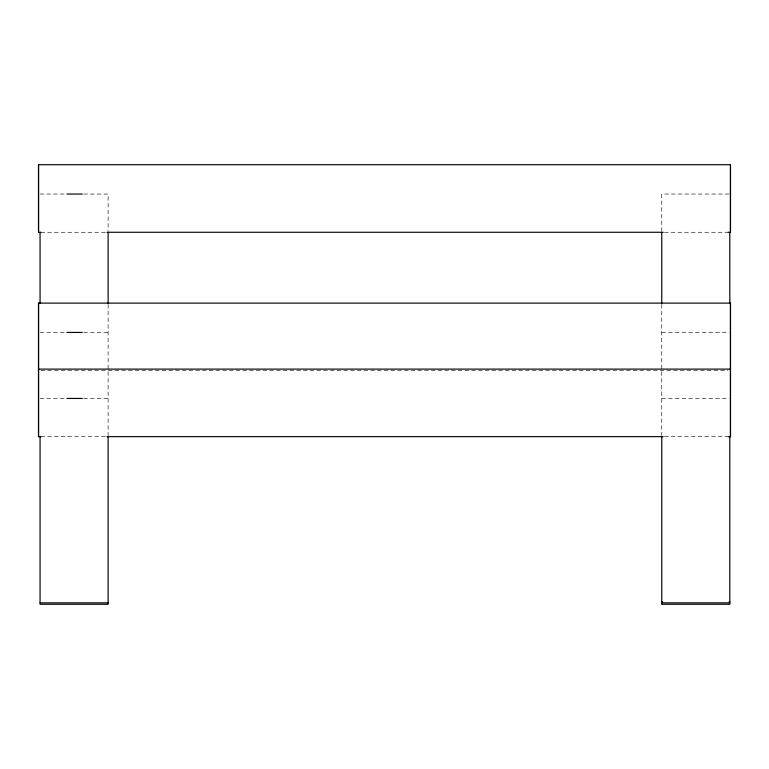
<?xml version="1.0" encoding="UTF-8"?>
<svg xmlns="http://www.w3.org/2000/svg" width="769" height="769" viewBox="0 0 769 769"><rect width="100%" height="100%" fill="white"/><g stroke="black" fill="none" stroke-linecap="round" stroke-linejoin="round"><path stroke-width="0.58" stroke-dasharray="3.85 2.88" d="M40.065 194.048L66.884 194.048M83.696 194.048L108.121 194.048L108.121 231.229M729.079 194.048L661.763 194.048L661.763 231.229M40.92 232.267L105.805 232.267M664.397 232.267L728.08 232.267M40.065 332.439L66.884 332.439M83.696 332.439L108.121 332.439M661.763 332.439L729.079 332.439M40.92 370.658L728.08 370.658M40.065 398.438L66.884 398.438M83.696 398.438L108.121 398.438M661.763 398.438L729.079 398.438M40.92 436.657L105.805 436.657M664.397 436.657L728.08 436.657M661.763 304.38L661.763 435.494M108.121 304.38L108.121 435.494"/><path stroke-width="1.15" d="M728.06 232.267L730.463 232.267L730.483 164.72L38.517 164.72L38.517 232.267L40.94 232.267M38.537 232.267L38.537 164.72M728.06 436.657L730.463 436.657L730.483 303.111L38.517 303.111L38.537 436.657L40.94 436.657M730.463 164.72L730.463 232.267M730.463 303.111L730.483 436.657M66.884 194.048L82.302 194.048M106.987 232.267L663.195 232.267M66.884 332.439L82.302 332.439M38.517 369.11L730.483 369.11M66.884 398.438L82.302 398.438M106.987 436.657L663.195 436.657M661.763 601.81L662.494 601.81M729.079 601.81L729.81 601.81M40.065 602.829L108.121 602.829M661.763 602.829L729.81 602.829M38.537 303.111L38.517 436.657M729.81 232.421L729.81 303.188M729.81 436.311L729.81 604.28L661.763 604.28L661.763 436.311M661.763 232.421L661.763 303.188M108.121 232.421L108.121 303.188M108.121 436.311L108.121 604.28L40.065 604.28L40.065 436.311M40.065 232.421L40.065 303.188"/></g></svg>
